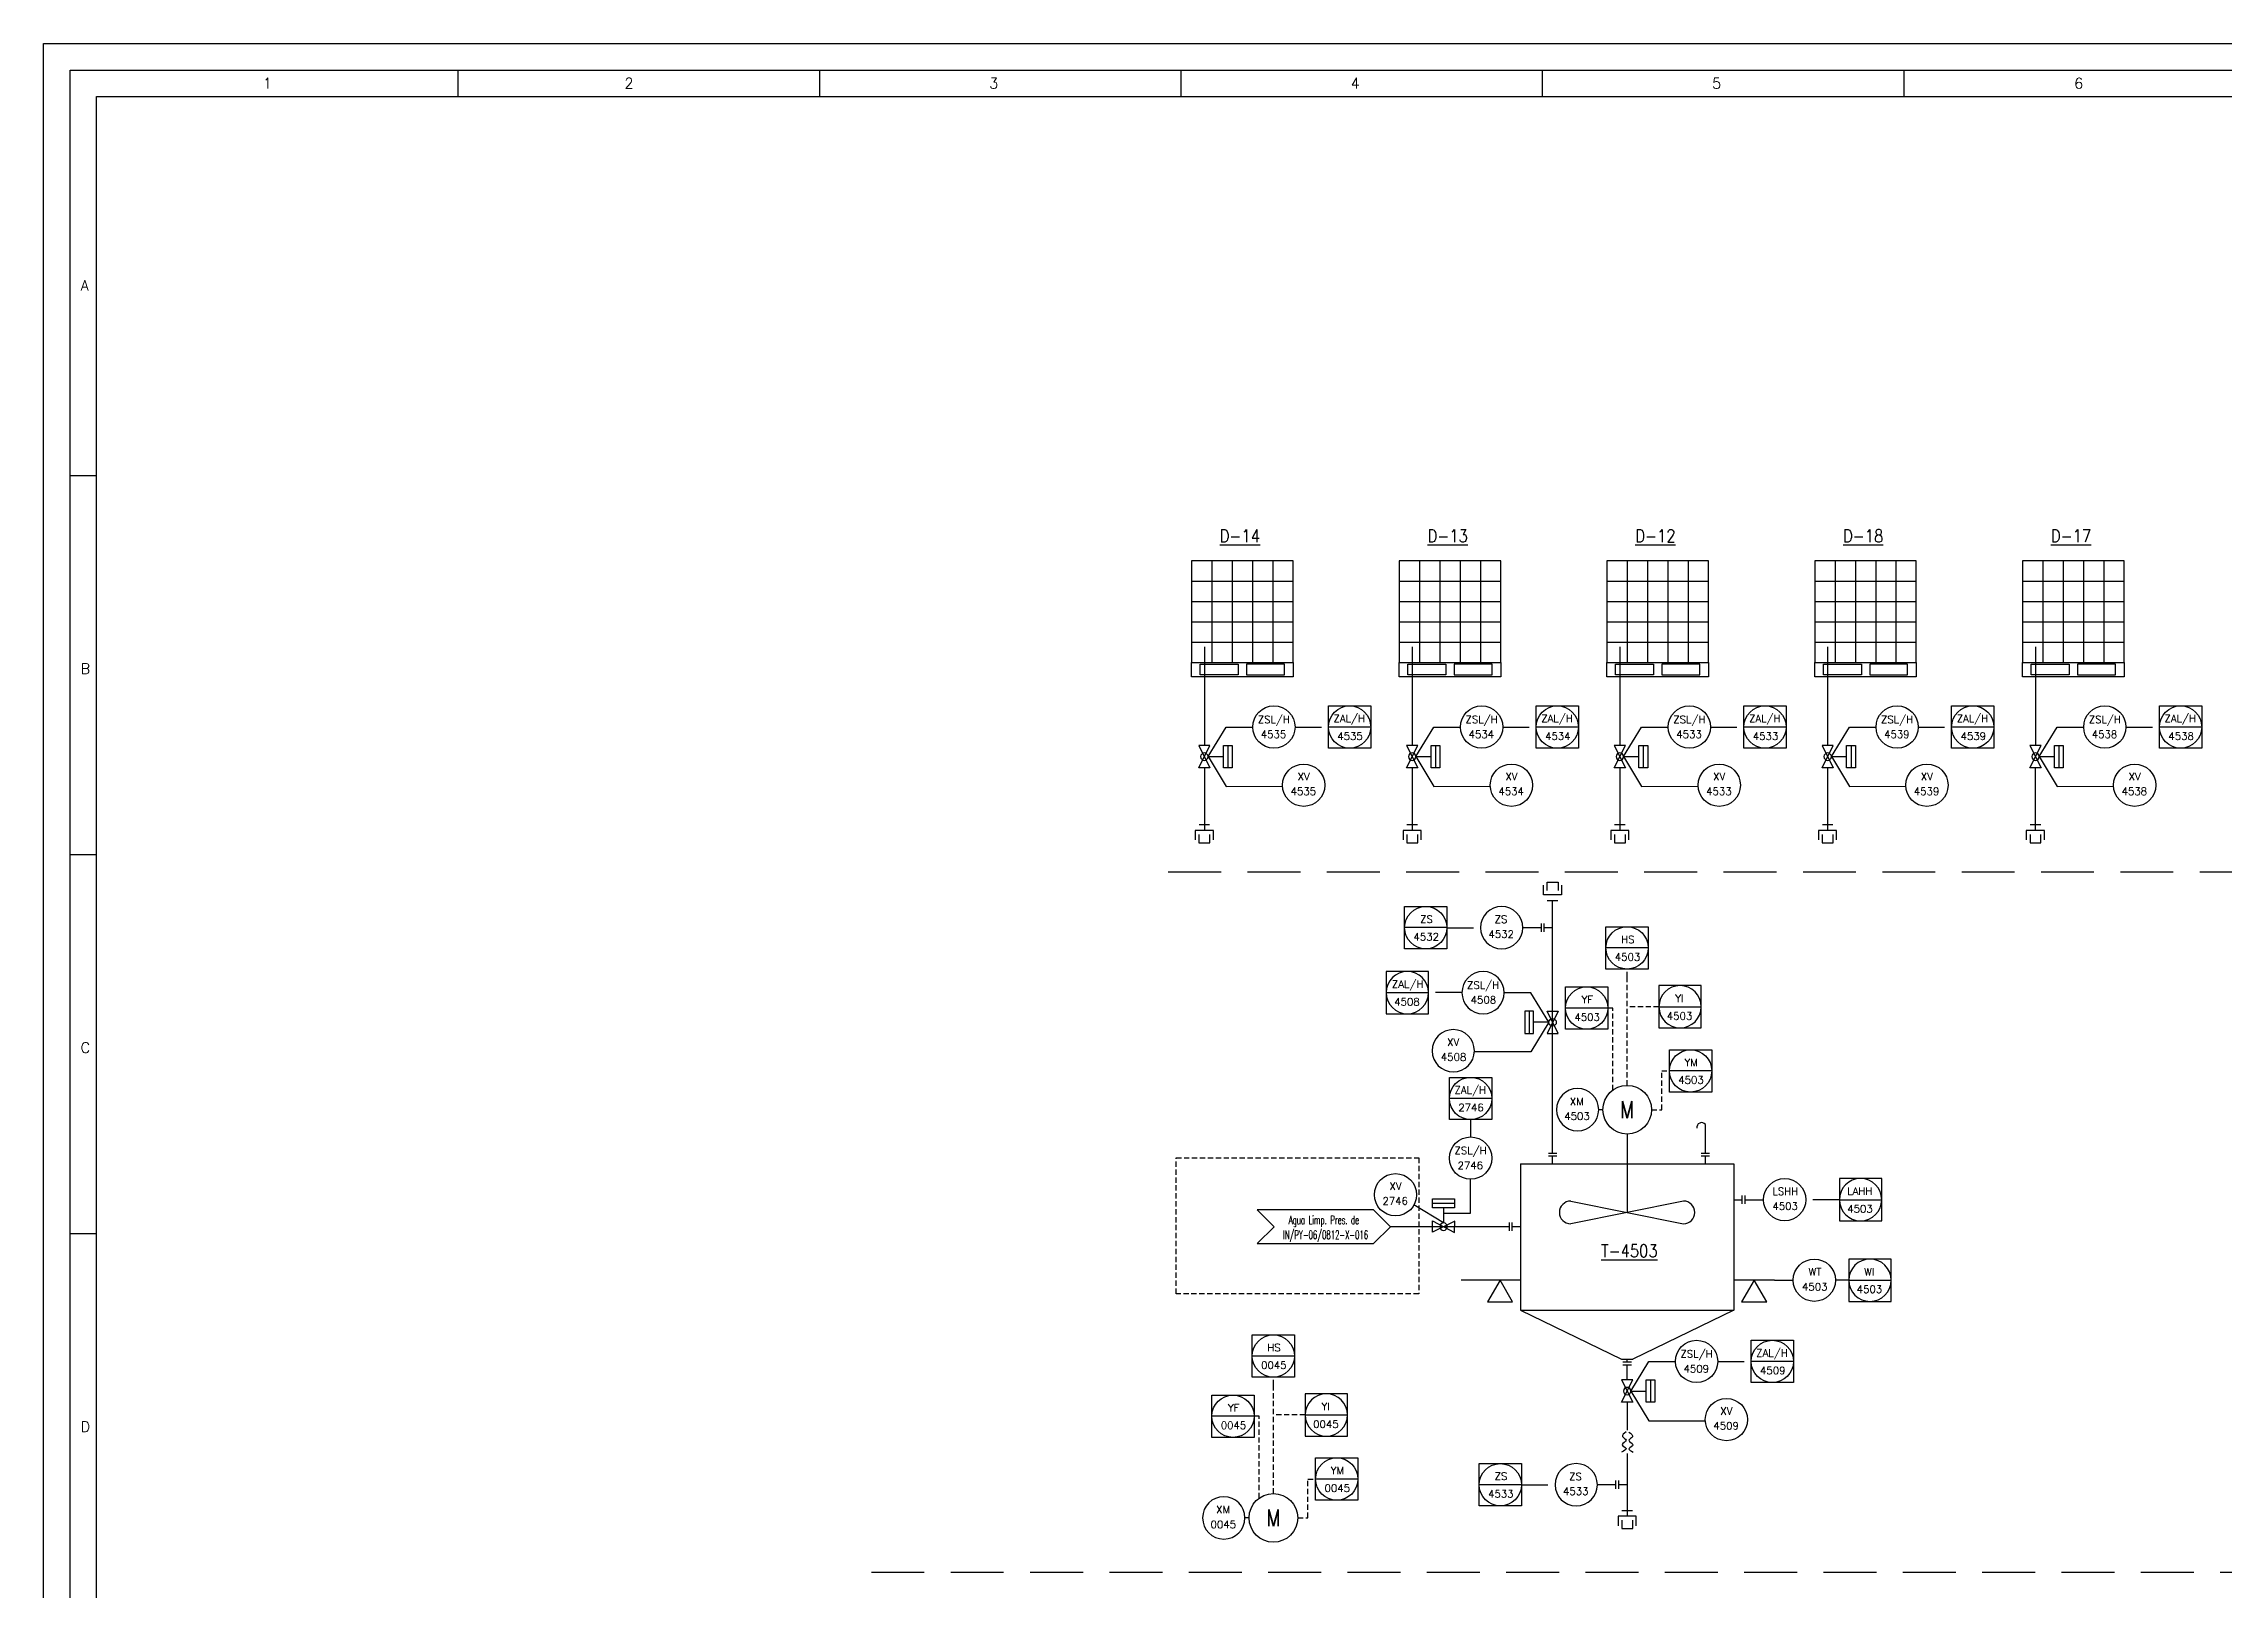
# Model space of a CAD drawing. Header units: millimetres. Extents: x 8 to 428, y 3 to 300.
# Drawn here: x 7.8 to 213.9, y 153.7 to 299.9 of the extents above; entities that cross this region are included whole.
import ezdxf
from ezdxf.enums import TextEntityAlignment as Align

# ---------------------------------------------------------------- set-up
doc = ezdxf.new("R2010")
doc.units = ezdxf.units.MM
doc.linetypes.add('TRAZOS', pattern=[0.75, 0.5, -0.25])
for name, color, linetype in [('CAJETIN', 1, 'Continuous'), ('EQUIPOS', 5, 'Continuous'), ('EQUIPOS 02', 1, 'Continuous'), ('FORMATO', 7, 'Continuous'), ('INSTRUMENTOS', 1, 'Continuous'), ('TEX', 7, 'Continuous'), ('TUBERIA', 5, 'Continuous'), ('VALVULAS Y ACCESORIOS', 1, 'Continuous')]:
    doc.layers.add(name, color=color, linetype=linetype)
doc.layers.add('TUBERÍA2', color=1, linetype='TRAZOS', true_color=0xff0000)
doc.styles.add('PY', font='ROMANS.shx')
doc.styles.add('PY1', font='ROMANS.shx', dxfattribs={"width": 0.8})
doc.linetypes.add('SEÑAL_MECANICA2', pattern='A,4.411183,["o",PY,S=4.130212,R=360,X=0,Y=-1.374288],0.588817,-0.374158,["",PY,S=2,R=360,X=0,Y=-0.688262],-2.183682', length=7.55784)

# ---------------------------------------------------------------- blocks, each defined once
blk = doc.blocks.new('SEÑAL CIR')
at = {"color": 1}
blk.add_circle((0, 5.7), 5.7, dxfattribs=at)
at = {"layer": 'INSTRUMENTOS', "linetype": 'Continuous', "style": 'PY', "flags": 4}
for p in [(0.18, 6.94), (0.13, 2.95)]:
    blk.add_attdef('---', text='', height=2, dxfattribs=at).set_placement(p, align=Align.CENTER)
blk = doc.blocks.new('SEÑAL CIRCU MARCO')
at = {"color": 1, "linetype": 'Continuous', "ltscale": 0.5}
blk.add_line((5.7, 5.7), (-5.7, 5.7), dxfattribs=at)
at = {"color": 1, "flags": 128}
blk.add_lwpolyline([(5.7, 0), (-5.7, 0), (-5.7, 11.4), (5.7, 11.4)], close=True, dxfattribs=at)
at = {"color": 1}
blk.add_circle((0, 5.7), 5.7, dxfattribs=at)
at = {"style": 'PY'}
for tag, p in [('XXX', (0.18, 7.98)), ('YYY', (0.13, 3.24))]:
    blk.add_attdef(tag, text='', height=2, dxfattribs=at).set_placement(p, align=Align.MIDDLE)
blk = doc.blocks.new('VALV GLOB-V')
at = {"layer": 'INSTRUMENTOS', "color": 1, "flags": 128}
blk.add_lwpolyline([(5.7, -1.43), (5.7, 1.43), (0, -1.43), (0, 1.43)], close=True, dxfattribs=at)
at = {"layer": 'INSTRUMENTOS', "color": 1}
blk.add_circle((2.85, 0), 0.95, dxfattribs=at)
at = {"layer": 'INSTRUMENTOS', "color": 7, "linetype": 'SEÑAL_MECANICA2', "style": 'PY'}
blk.add_attdef('REF.', text='', height=2, dxfattribs=at).set_placement((3, -3.37), align=Align.MIDDLE)
blk = doc.blocks.new('BANDERA DE FLUJO')
at = {"layer": 'TEX', "color": 1, "ltscale": 0.1, "flags": 128}
blk.add_lwpolyline([(-4, 4), (-31.46, 4), (-27.46, 0), (-31.46, -4), (-4, -4), (0, 0)], close=True, dxfattribs=at)
at = {"layer": 'TEX', "style": 'PY1', "width": 0.8}
for tag, p in [('ETIQUETA-LINEA-1', (-15.73, 0.61)), ('ETIQUETA-LINEA-2', (-15.73, -2.91))]:
    blk.add_attdef(tag, text='', height=2, dxfattribs=at).set_placement(p, align=Align.CENTER)
blk = doc.blocks.new('MARCO-A1')
at = {"layer": 'FORMATO', "color": 5}
for p, q in [((78.42, 589), (78.42, 584)), ((146.83, 589), (146.83, 584)), ((215.25, 589), (215.25, 584)), ((283.67, 589), (283.67, 584)), ((352.08, 589), (352.08, 584)), ((5, 512.25), (10, 512.25)), ((5, 440.5), (10, 440.5)), ((5, 368.75), (10, 368.75))]:
    blk.add_line(p, q, dxfattribs=at)
at = {"layer": 'FORMATO', "color": 1}
blk.add_lwpolyline([(0, 594), (841, 594), (841, 0), (0, 0)], close=True, dxfattribs=at)
at = {"layer": 'FORMATO', "color": 5}
blk.add_lwpolyline([(5, 589), (836, 589), (836, 5), (5, 5)], close=True, dxfattribs=at)
at = {"layer": 'FORMATO', "color": 8, "linetype": 'Continuous'}
blk.add_lwpolyline([(10, 584), (831, 584), (831, 10), (10, 10)], close=True, dxfattribs=at)
at = {"layer": 'FORMATO', "color": 1, "style": 'PY'}
for s, p in [('1', (41.52, 585.5)), ('2', (109.93, 585.5)), ('3', (178.99, 585.5)), ('4', (247.4, 585.5)), ('5', (315.82, 585.5)), ('6', (384.34, 585.5)), ('A', (7, 547.25)), ('B', (7, 474.67)), ('C', (7, 402.92)), ('D', (7, 331.17))]:
    blk.add_text(s, height=2, dxfattribs=at).set_placement(p)

msp = doc.modelspace()

# ---------------------------------------------------------------- linework, layer by layer
for p, q in [((118.23, 251.02), (118.23, 241.42)), ((120.15, 251.02), (120.15, 241.42)), ((122.07, 251.02), (122.07, 241.42)), ((123.99, 251.02), (123.99, 241.42)), ((137.86, 251.02), (137.86, 241.42)), ((139.78, 251.02), (139.78, 241.42)), ((141.7, 251.02), (141.7, 241.42)), ((143.62, 251.02), (143.62, 241.42)), ((157.5, 251.02), (157.5, 241.42)), ((159.42, 251.02), (159.42, 241.42)), ((161.34, 251.02), (161.34, 241.42)), ((163.26, 251.02), (163.26, 241.42)), ((177.14, 251.02), (177.14, 241.42)), ((179.06, 251.02), (179.06, 241.42)), ((180.98, 251.02), (180.98, 241.42)), ((182.9, 251.02), (182.9, 241.42)), ((196.78, 251.02), (196.78, 241.42)), ((198.7, 251.02), (198.7, 241.42)), ((200.62, 251.02), (200.62, 241.42)), ((202.54, 251.02), (202.54, 241.42)), ((116.31, 249.1), (125.91, 249.1)), ((135.94, 249.1), (145.54, 249.1)), ((155.58, 249.1), (165.18, 249.1)), ((175.22, 249.1), (184.82, 249.1)), ((194.86, 249.1), (204.46, 249.1)), ((116.31, 247.18), (125.91, 247.18)), ((135.94, 247.18), (145.54, 247.18)), ((155.58, 247.18), (165.18, 247.18)), ((175.22, 247.18), (184.82, 247.18)), ((194.86, 247.18), (204.46, 247.18)), ((116.31, 245.26), (125.91, 245.26)), ((116.31, 243.34), (125.91, 243.34)), ((135.94, 245.26), (145.54, 245.26)), ((135.94, 243.34), (145.54, 243.34)), ((155.58, 245.26), (165.18, 245.26)), ((155.58, 243.34), (165.18, 243.34)), ((175.22, 245.26), (184.82, 245.26)), ((175.22, 243.34), (184.82, 243.34)), ((194.86, 245.26), (204.46, 245.26)), ((194.86, 243.34), (204.46, 243.34))]:
    msp.add_line(p, q)
at = {"color": 1}
for p, q in [((117.87, 232.51), (119.58, 235.31)), ((119.58, 235.31), (122.09, 235.31)), ((137.51, 232.51), (139.22, 235.31)), ((139.22, 235.31), (141.73, 235.31)), ((157.15, 232.51), (158.85, 235.31)), ((158.85, 235.31), (161.37, 235.31)), ((176.79, 232.51), (178.49, 235.31)), ((178.49, 235.31), (181.01, 235.31)), ((196.43, 232.51), (198.13, 235.31)), ((198.13, 235.31), (200.64, 235.31)), ((119.73, 233.56), (119.73, 231.45)), ((119.73, 233.56), (119.73, 231.45)), ((139.37, 233.56), (139.37, 231.45)), ((139.37, 233.56), (139.37, 231.45)), ((159.01, 233.56), (159.01, 231.45)), ((159.01, 233.56), (159.01, 231.45)), ((178.65, 233.56), (178.65, 231.45)), ((178.65, 233.56), (178.65, 231.45)), ((198.29, 233.56), (198.29, 231.45)), ((198.29, 233.56), (198.29, 231.45)), ((117.87, 232.51), (119.32, 232.51)), ((117.87, 232.51), (119.32, 232.51)), ((117.87, 232.51), (119.58, 229.7)), ((137.51, 232.51), (138.96, 232.51)), ((137.51, 232.51), (138.96, 232.51)), ((137.51, 232.51), (139.22, 229.7)), ((157.15, 232.51), (158.59, 232.51)), ((157.15, 232.51), (158.59, 232.51)), ((157.15, 232.51), (158.85, 229.7)), ((176.79, 232.51), (178.23, 232.51)), ((176.79, 232.51), (178.23, 232.51)), ((176.79, 232.51), (178.49, 229.7)), ((196.43, 232.51), (197.87, 232.51)), ((196.43, 232.51), (197.87, 232.51)), ((196.43, 232.51), (198.13, 229.7)), ((119.58, 229.7), (124.91, 229.71)), ((139.22, 229.7), (144.55, 229.71)), ((158.85, 229.7), (164.19, 229.71)), ((178.49, 229.7), (183.83, 229.71)), ((198.13, 229.7), (203.47, 229.71)), ((117.02, 226.08), (118.02, 226.08)), ((136.66, 226.08), (137.66, 226.08)), ((156.3, 226.08), (157.3, 226.08)), ((175.94, 226.08), (176.94, 226.08)), ((195.58, 226.08), (196.58, 226.08)), ((149.94, 218.9), (150.94, 218.9)), ((149.38, 216.34), (147.62, 216.34)), ((148.38, 210.19), (145.87, 210.19)), ((148.23, 208.44), (148.23, 206.34)), ((148.23, 208.44), (148.23, 206.34)), ((150.09, 207.39), (148.38, 210.19)), ((150.09, 207.39), (148.38, 204.59)), ((150.09, 207.39), (148.64, 207.39)), ((150.09, 207.39), (148.64, 207.39)), ((148.38, 204.59), (143.05, 204.59)), ((142.69, 189.34), (142.69, 192.55)), ((140.13, 188.42), (137.33, 190.12)), ((139.08, 190.28), (141.18, 190.28)), ((139.08, 190.28), (141.18, 190.28)), ((140.13, 189.86), (140.13, 188.42)), ((168.63, 190.62), (170.38, 190.62)), ((140.14, 189.34), (142.69, 189.34)), ((143.55, 183.01), (141.8, 183.01)), ((147.41, 183.01), (143.55, 183.01)), ((171.42, 183.01), (167.57, 183.01)), ((171.42, 183.01), (173.18, 183.01)), ((157.84, 172.52), (159.54, 175.33)), ((159.54, 175.33), (162.05, 175.33)), ((159.7, 173.58), (159.7, 171.47)), ((159.7, 173.58), (159.7, 171.47)), ((157.84, 172.52), (159.28, 172.52)), ((157.84, 172.52), (159.28, 172.52)), ((157.84, 172.52), (159.54, 169.72)), ((159.54, 169.72), (164.87, 169.72)), ((156.42, 163.67), (154.67, 163.67)), ((156.98, 161.25), (157.99, 161.25))]:
    msp.add_line(p, q, dxfattribs=at)
at = {"color": 1, "linetype": 'TRAZOS'}
for p, q in [((157.49, 211.67), (157.49, 212.43)), ((157.49, 201.43), (157.49, 211.67)), ((160.49, 208.86), (157.49, 208.86)), ((124.05, 173.08), (124.05, 173.84)), ((124.05, 162.84), (124.05, 173.08)), ((127.05, 170.27), (124.05, 170.27))]:
    msp.add_line(p, q, dxfattribs=at)
at = {"color": 5}
msp.add_line((146.35, 188.07), (135.11, 188.07), dxfattribs=at)
for points in [[(116.31, 241.42), (125.91, 241.42), (125.91, 251.02), (116.31, 251.02)], [(135.94, 241.42), (145.54, 241.42), (145.54, 251.02), (135.94, 251.02)], [(155.58, 241.42), (165.18, 241.42), (165.18, 251.02), (155.58, 251.02)], [(175.22, 241.42), (184.82, 241.42), (184.82, 251.02), (175.22, 251.02)], [(194.86, 241.42), (204.46, 241.42), (204.46, 251.02), (194.86, 251.02)], [(116.31, 241.42), (125.91, 241.42), (125.91, 240.07), (116.31, 240.07)], [(117.12, 241.25), (120.71, 241.25), (120.71, 240.25), (117.12, 240.25)], [(125.09, 241.25), (121.5, 241.25), (121.5, 240.25), (125.09, 240.25)], [(135.94, 241.42), (145.54, 241.42), (145.54, 240.07), (135.94, 240.07)], [(136.76, 241.25), (140.35, 241.25), (140.35, 240.25), (136.76, 240.25)], [(144.73, 241.25), (141.14, 241.25), (141.14, 240.25), (144.73, 240.25)], [(155.58, 241.42), (165.18, 241.42), (165.18, 240.07), (155.58, 240.07)], [(156.4, 241.25), (159.99, 241.25), (159.99, 240.25), (156.4, 240.25)], [(164.37, 241.25), (160.78, 241.25), (160.78, 240.25), (164.37, 240.25)], [(175.22, 241.42), (184.82, 241.42), (184.82, 240.07), (175.22, 240.07)], [(176.04, 241.25), (179.63, 241.25), (179.63, 240.25), (176.04, 240.25)], [(184, 241.25), (180.42, 241.25), (180.42, 240.25), (184, 240.25)], [(194.86, 241.42), (204.46, 241.42), (204.46, 240.07), (194.86, 240.07)], [(195.68, 241.25), (199.27, 241.25), (199.27, 240.25), (195.68, 240.25)], [(203.64, 241.25), (200.05, 241.25), (200.05, 240.25), (203.64, 240.25)]]:
    msp.add_lwpolyline(points, close=True)
at = {"color": 1}
for points in [[(117.52, 242.89), (117.52, 233.56)], [(137.16, 242.89), (137.16, 233.56)], [(156.8, 242.89), (156.8, 233.56)], [(176.44, 242.89), (176.44, 233.56)], [(196.08, 242.89), (196.08, 233.56)]]:
    msp.add_lwpolyline(points, dxfattribs=at)
for points in [[(119.32, 233.56), (120.15, 233.56), (120.15, 231.45), (119.32, 231.45)], [(119.32, 233.56), (120.15, 233.56), (120.15, 231.45), (119.32, 231.45)], [(138.96, 233.56), (139.79, 233.56), (139.79, 231.45), (138.96, 231.45)], [(138.96, 233.56), (139.79, 233.56), (139.79, 231.45), (138.96, 231.45)], [(158.59, 233.56), (159.43, 233.56), (159.43, 231.45), (158.59, 231.45)], [(158.59, 233.56), (159.43, 233.56), (159.43, 231.45), (158.59, 231.45)], [(178.23, 233.56), (179.07, 233.56), (179.07, 231.45), (178.23, 231.45)], [(178.23, 233.56), (179.07, 233.56), (179.07, 231.45), (178.23, 231.45)], [(197.87, 233.56), (198.71, 233.56), (198.71, 231.45), (197.87, 231.45)], [(197.87, 233.56), (198.71, 233.56), (198.71, 231.45), (197.87, 231.45)], [(148.64, 208.44), (147.81, 208.44), (147.81, 206.34), (148.64, 206.34)], [(148.64, 208.44), (147.81, 208.44), (147.81, 206.34), (148.64, 206.34)], [(139.08, 189.86), (139.08, 190.69), (141.18, 190.69), (141.18, 189.86)], [(139.08, 189.86), (139.08, 190.69), (141.18, 190.69), (141.18, 189.86)], [(146.66, 180.96), (145.48, 183.01), (144.29, 180.95)], [(170.68, 180.96), (169.5, 183.01), (168.31, 180.95)], [(159.28, 173.58), (160.11, 173.58), (160.11, 171.47), (159.28, 171.47)], [(159.28, 173.58), (160.11, 173.58), (160.11, 171.47), (159.28, 171.47)]]:
    msp.add_lwpolyline(points, close=True, dxfattribs=at)
at = {"color": 1, "flags": 128}
for points in [[(117.52, 231.46), (117.52, 225.53)], [(137.16, 231.46), (137.16, 225.53)], [(156.8, 231.46), (156.8, 225.53)], [(176.44, 231.46), (176.44, 225.53)], [(196.07, 231.46), (196.07, 225.53)], [(118.37, 224.63), (118.37, 225.53), (116.66, 225.53), (116.66, 224.63)], [(138.01, 224.63), (138.01, 225.53), (136.3, 225.53), (136.3, 224.63)], [(157.65, 224.63), (157.65, 225.53), (155.94, 225.53), (155.94, 224.63)], [(177.29, 224.63), (177.29, 225.53), (175.58, 225.53), (175.58, 224.63)], [(196.93, 224.63), (196.93, 225.53), (195.22, 225.53), (195.22, 224.63)], [(151.29, 220.35), (151.29, 219.45), (149.58, 219.45), (149.58, 220.35)], [(150.44, 195.03), (150.44, 218.9)], [(157.48, 166.63), (157.48, 160.7)], [(158.34, 159.8), (158.34, 160.7), (156.63, 160.7), (156.63, 159.8)]]:
    msp.add_lwpolyline(points, dxfattribs=at)
at = {"color": 251, "linetype": 'TRAZOS', "ltscale": 10, "true_color": 0x636466}
for points in [[(114.11, 221.61), (300.6, 221.61)], [(86.05, 155.42), (300.33, 155.42)]]:
    msp.add_lwpolyline(points, dxfattribs=at)
at = {"color": 1, "linetype": 'TRAZOS'}
for points in [[(156.13, 200.99), (156.13, 208.74), (155.66, 208.74)], [(159.79, 199.13), (160.75, 199.13), (160.75, 202.8), (161.48, 202.8)], [(155.18, 199.13), (154.8, 199.13)], [(122.69, 162.4), (122.69, 170.15), (122.23, 170.15)], [(126.35, 160.54), (127.31, 160.54), (127.31, 164.21), (128.04, 164.21)], [(121.74, 160.54), (121.36, 160.54)]]:
    msp.add_lwpolyline(points, dxfattribs=at)
at = {"color": 4}
for points in [[(157.38, 168.67), (157.05, 168.22), (157.38, 167.88), (157.01, 167.47), (157.38, 167.1), (156.96, 166.76)], [(157.66, 168.65), (157.99, 168.2), (157.66, 167.87), (158.03, 167.45), (157.66, 167.08), (158.07, 166.75)]]:
    msp.add_spline(points, degree=3, dxfattribs=at)
at = {"layer": 'CAJETIN', "color": 1, "linetype": 'TRAZOS', "ltscale": 5}
for p, q in [((126.09, 235.31), (129.25, 235.31)), ((145.73, 235.31), (148.89, 235.31)), ((165.37, 235.31), (168.52, 235.31)), ((185, 235.31), (188.16, 235.31)), ((204.64, 235.31), (207.8, 235.31)), ((140.46, 216.34), (143.62, 216.34)), ((141.87, 210.2), (138.71, 210.2)), ((142.69, 198.19), (142.69, 196.55)), ((177.55, 190.62), (174.38, 190.62)), ((178.44, 183.01), (177.18, 183.01)), ((166.05, 175.33), (169.21, 175.33)), ((147.5, 163.67), (150.67, 163.67))]:
    msp.add_line(p, q, dxfattribs=at)
at = {"layer": 'EQUIPOS', "color": 1}
for p, q in [((164.88, 195.03), (164.88, 197.73)), ((164.88, 195.03), (164.88, 197.28)), ((147.41, 194), (167.57, 194)), ((147.41, 194), (147.41, 180.18)), ((150.04, 195.03), (150.84, 195.03)), ((150.04, 194.76), (150.84, 194.76)), ((150.44, 193.97), (150.44, 194.76)), ((164.48, 195.03), (165.28, 195.03)), ((164.48, 194.76), (165.28, 194.76)), ((164.88, 193.97), (164.88, 194.76)), ((167.57, 194), (167.57, 180.18)), ((147.41, 180.18), (167.57, 180.18)), ((147.41, 180.18), (156.96, 175.53)), ((167.57, 180.18), (158.01, 175.53)), ((156.96, 175.53), (158.01, 175.53))]:
    msp.add_line(p, q, dxfattribs=at)
msp.add_arc((164.52, 197.46), 0.448, 34.74, 191.7165, dxfattribs=at)
at = {"layer": 'INSTRUMENTOS', "color": 1, "ltscale": 0.1, "flags": 128}
for points in [[(117.01, 225.14), (117.01, 224.36), (118.05, 224.36), (118.05, 225.14)], [(136.65, 225.14), (136.65, 224.36), (137.69, 224.36), (137.69, 225.14)], [(156.29, 225.14), (156.29, 224.36), (157.33, 224.36), (157.33, 225.14)], [(175.93, 225.14), (175.93, 224.36), (176.96, 224.36), (176.96, 225.14)], [(195.57, 225.14), (195.57, 224.36), (196.6, 224.36), (196.6, 225.14)], [(149.93, 219.85), (149.93, 220.63), (150.96, 220.63), (150.96, 219.85)], [(156.97, 160.31), (156.97, 159.53), (158.01, 159.53), (158.01, 160.31)]]:
    msp.add_lwpolyline(points, dxfattribs=at)
at = {"layer": 'TUBERIA', "linetype": 'Continuous'}
for p, q in [((150.44, 216.34), (149.64, 216.34)), ((167.57, 190.62), (168.36, 190.62)), ((147.41, 188.07), (146.61, 188.07)), ((157.48, 163.67), (156.69, 163.67))]:
    msp.add_line(p, q, dxfattribs=at)
at = {"layer": 'TUBERIA', "color": 1, "linetype": 'Continuous', "ltscale": 5}
for p, q in [((157.49, 196.83), (157.49, 189.42)), ((162.82, 190.48), (152.15, 188.35)), ((152.15, 190.48), (162.82, 188.35))]:
    msp.add_line(p, q, dxfattribs=at)
at = {"layer": 'TUBERIA', "color": 5, "linetype": 'Continuous'}
for p, q in [((157.49, 175.26), (157.49, 175.53)), ((157.49, 173.58), (157.49, 174.99)), ((157.49, 171.47), (157.49, 168.82))]:
    msp.add_line(p, q, dxfattribs=at)
at = {"layer": 'TUBERIA', "color": 1, "linetype": 'Continuous', "ltscale": 5}
for centre in [(157.49, 199.13), (124.05, 160.54)]:
    msp.add_circle(centre, 2.3, dxfattribs=at)
for centre, start, end in [((152.15, 189.42), 90, 270), ((162.82, 189.42), 270, 90)]:
    msp.add_arc(centre, 1.07, start, end, dxfattribs=at)
at = {"layer": 'TUBERÍA2', "color": 2}
msp.add_lwpolyline([(114.85, 194.57), (137.79, 194.57), (137.79, 181.73), (114.85, 181.73)], close=True, dxfattribs=at)
at = {"layer": 'VALVULAS Y ACCESORIOS', "ltscale": 0.1}
for p, q in [((149.38, 215.94), (149.38, 216.74)), ((149.64, 215.94), (149.64, 216.74)), ((168.36, 190.22), (168.36, 191.02)), ((168.63, 190.22), (168.63, 191.02)), ((146.35, 187.67), (146.35, 188.47)), ((146.61, 187.67), (146.61, 188.47)), ((157.89, 175.26), (157.09, 175.26)), ((157.89, 174.99), (157.09, 174.99)), ((156.42, 163.27), (156.42, 164.07)), ((156.69, 163.27), (156.69, 164.07))]:
    msp.add_line(p, q, dxfattribs=at)

# ---------------------------------------------------------------- block references
at = {"xscale": 0.499409123998651, "yscale": 0.499409123998651, "zscale": 0.499409123998651}
msp.add_blockref('MARCO-A1', (7.8, 3.27), dxfattribs=at)
at = {"color": 1, "linetype": 'Continuous'}
ref = msp.add_blockref('SEÑAL CIR', (124.09, 233.31), dxfattribs=dict(at, xscale=0.350840000000062, yscale=0.350840000000062, zscale=0.350840000000062))
ref.add_attrib('---', 'ZSL/H', dxfattribs={"layer": 'INSTRUMENTOS', "color": 7, "linetype": 'Continuous', "height": 0.702, "style": 'PY'}).set_placement((124.09, 235.67), align=Align.CENTER)
ref.add_attrib('---', '4535', dxfattribs={"layer": 'INSTRUMENTOS', "color": 7, "linetype": 'Continuous', "height": 0.702, "style": 'PY'}).set_placement((124.06, 234.27), align=Align.CENTER)
at = {"color": 1}
ref = msp.add_blockref('SEÑAL CIRCU MARCO', (131.25, 233.31), dxfattribs=dict(at, xscale=0.350840000000062, yscale=0.350840000000062, zscale=0.350840000000062))
ref.add_attrib('XXX', 'ZAL/H', dxfattribs={"color": 7, "height": 0.702, "style": 'PY'}).set_placement((131.22, 236.07), align=Align.MIDDLE)
ref.add_attrib('YYY', '4535', dxfattribs={"color": 7, "height": 0.702, "style": 'PY'}).set_placement((131.29, 234.45), align=Align.MIDDLE)
at = {"color": 1, "linetype": 'Continuous'}
ref = msp.add_blockref('SEÑAL CIR', (143.73, 233.31), dxfattribs=dict(at, xscale=0.350840000000062, yscale=0.350840000000062, zscale=0.350840000000062))
ref.add_attrib('---', 'ZSL/H', dxfattribs={"layer": 'INSTRUMENTOS', "color": 7, "linetype": 'Continuous', "height": 0.702, "style": 'PY'}).set_placement((143.73, 235.67), align=Align.CENTER)
ref.add_attrib('---', '4534', dxfattribs={"layer": 'INSTRUMENTOS', "color": 7, "linetype": 'Continuous', "height": 0.702, "style": 'PY'}).set_placement((143.7, 234.27), align=Align.CENTER)
at = {"color": 1}
ref = msp.add_blockref('SEÑAL CIRCU MARCO', (150.88, 233.31), dxfattribs=dict(at, xscale=0.350840000000062, yscale=0.350840000000062, zscale=0.350840000000062))
ref.add_attrib('XXX', 'ZAL/H', dxfattribs={"color": 7, "height": 0.702, "style": 'PY'}).set_placement((150.86, 236.07), align=Align.MIDDLE)
ref.add_attrib('YYY', '4534', dxfattribs={"color": 7, "height": 0.702, "style": 'PY'}).set_placement((150.93, 234.45), align=Align.MIDDLE)
at = {"color": 1, "linetype": 'Continuous'}
ref = msp.add_blockref('SEÑAL CIR', (163.37, 233.31), dxfattribs=dict(at, xscale=0.350840000000062, yscale=0.350840000000062, zscale=0.350840000000062))
ref.add_attrib('---', 'ZSL/H', dxfattribs={"layer": 'INSTRUMENTOS', "color": 7, "linetype": 'Continuous', "height": 0.702, "style": 'PY'}).set_placement((163.37, 235.67), align=Align.CENTER)
ref.add_attrib('---', '4533', dxfattribs={"layer": 'INSTRUMENTOS', "color": 7, "linetype": 'Continuous', "height": 0.702, "style": 'PY'}).set_placement((163.34, 234.27), align=Align.CENTER)
at = {"color": 1}
ref = msp.add_blockref('SEÑAL CIRCU MARCO', (170.52, 233.31), dxfattribs=dict(at, xscale=0.350840000000062, yscale=0.350840000000062, zscale=0.350840000000062))
ref.add_attrib('XXX', 'ZAL/H', dxfattribs={"color": 7, "height": 0.702, "style": 'PY'}).set_placement((170.5, 236.07), align=Align.MIDDLE)
ref.add_attrib('YYY', '4533', dxfattribs={"color": 7, "height": 0.702, "style": 'PY'}).set_placement((170.57, 234.45), align=Align.MIDDLE)
at = {"color": 1, "linetype": 'Continuous'}
ref = msp.add_blockref('SEÑAL CIR', (183.01, 233.31), dxfattribs=dict(at, xscale=0.350840000000062, yscale=0.350840000000062, zscale=0.350840000000062))
ref.add_attrib('---', 'ZSL/H', dxfattribs={"layer": 'INSTRUMENTOS', "color": 7, "linetype": 'Continuous', "height": 0.702, "style": 'PY'}).set_placement((183, 235.67), align=Align.CENTER)
ref.add_attrib('---', '4539', dxfattribs={"layer": 'INSTRUMENTOS', "color": 7, "linetype": 'Continuous', "height": 0.702, "style": 'PY'}).set_placement((182.98, 234.27), align=Align.CENTER)
at = {"color": 1}
ref = msp.add_blockref('SEÑAL CIRCU MARCO', (190.16, 233.31), dxfattribs=dict(at, xscale=0.350840000000062, yscale=0.350840000000062, zscale=0.350840000000062))
ref.add_attrib('XXX', 'ZAL/H', dxfattribs={"color": 7, "height": 0.702, "style": 'PY'}).set_placement((190.13, 236.07), align=Align.MIDDLE)
ref.add_attrib('YYY', '4539', dxfattribs={"color": 7, "height": 0.702, "style": 'PY'}).set_placement((190.21, 234.45), align=Align.MIDDLE)
at = {"color": 1, "linetype": 'Continuous'}
ref = msp.add_blockref('SEÑAL CIR', (202.64, 233.31), dxfattribs=dict(at, xscale=0.350840000000062, yscale=0.350840000000062, zscale=0.350840000000062))
ref.add_attrib('---', 'ZSL/H', dxfattribs={"layer": 'INSTRUMENTOS', "color": 7, "linetype": 'Continuous', "height": 0.702, "style": 'PY'}).set_placement((202.64, 235.67), align=Align.CENTER)
ref.add_attrib('---', '4538', dxfattribs={"layer": 'INSTRUMENTOS', "color": 7, "linetype": 'Continuous', "height": 0.702, "style": 'PY'}).set_placement((202.61, 234.27), align=Align.CENTER)
at = {"color": 1}
ref = msp.add_blockref('SEÑAL CIRCU MARCO', (209.8, 233.31), dxfattribs=dict(at, xscale=0.350840000000062, yscale=0.350840000000062, zscale=0.350840000000062))
ref.add_attrib('XXX', 'ZAL/H', dxfattribs={"color": 7, "height": 0.702, "style": 'PY'}).set_placement((209.77, 236.07), align=Align.MIDDLE)
ref.add_attrib('YYY', '4538', dxfattribs={"color": 7, "height": 0.702, "style": 'PY'}).set_placement((209.85, 234.45), align=Align.MIDDLE)
at = {"linetype": 'Continuous', "yscale": 0.3693052631579121}
for p, xscale, zscale, rotation in [((117.52, 233.56), -0.3693052631579121, 0.369305263157877, 89.99999999999993), ((137.16, 233.56), -0.3693052631579121, 0.369305263157877, 89.99999999999993), ((156.8, 233.56), -0.3693052631579121, 0.369305263157877, 89.99999999999993), ((176.44, 233.56), -0.3693052631579121, 0.369305263157877, 89.99999999999993), ((196.08, 233.56), -0.3693052631579121, 0.369305263157877, 89.99999999999993), ((150.44, 208.44), 0.3693052631579121, 0.3693052631579121, 270), ((141.19, 188.05), -0.369305263157917, 0.369305263157877, 358.9468543205395), ((157.49, 173.58), -0.3693052631579121, 0.369305263157877, 89.99999999999993)]:
    msp.add_blockref('VALV GLOB-V', p, dxfattribs=dict(at, xscale=xscale, zscale=zscale, rotation=rotation))
at = {"color": 1, "linetype": 'Continuous'}
ref = msp.add_blockref('SEÑAL CIR', (126.91, 227.81), dxfattribs=dict(at, xscale=0.350840000000062, yscale=0.350840000000062, zscale=0.350840000000062))
ref.add_attrib('---', 'XV', dxfattribs={"layer": 'INSTRUMENTOS', "color": 7, "linetype": 'Continuous', "height": 0.702, "style": 'PY'}).set_placement((126.91, 230.28), align=Align.CENTER)
ref.add_attrib('---', '4535', dxfattribs={"layer": 'INSTRUMENTOS', "color": 7, "linetype": 'Continuous', "height": 0.702, "style": 'PY'}).set_placement((126.88, 228.88), align=Align.CENTER)
ref = msp.add_blockref('SEÑAL CIR', (146.55, 227.81), dxfattribs=dict(at, xscale=0.350840000000062, yscale=0.350840000000062, zscale=0.350840000000062))
ref.add_attrib('---', 'XV', dxfattribs={"layer": 'INSTRUMENTOS', "color": 7, "linetype": 'Continuous', "height": 0.702, "style": 'PY'}).set_placement((146.55, 230.28), align=Align.CENTER)
ref.add_attrib('---', '4534', dxfattribs={"layer": 'INSTRUMENTOS', "color": 7, "linetype": 'Continuous', "height": 0.702, "style": 'PY'}).set_placement((146.52, 228.88), align=Align.CENTER)
ref = msp.add_blockref('SEÑAL CIR', (166.19, 227.81), dxfattribs=dict(at, xscale=0.350840000000062, yscale=0.350840000000062, zscale=0.350840000000062))
ref.add_attrib('---', 'XV', dxfattribs={"layer": 'INSTRUMENTOS', "color": 7, "linetype": 'Continuous', "height": 0.702, "style": 'PY'}).set_placement((166.19, 230.28), align=Align.CENTER)
ref.add_attrib('---', '4533', dxfattribs={"layer": 'INSTRUMENTOS', "color": 7, "linetype": 'Continuous', "height": 0.702, "style": 'PY'}).set_placement((166.16, 228.88), align=Align.CENTER)
ref = msp.add_blockref('SEÑAL CIR', (185.82, 227.81), dxfattribs=dict(at, xscale=0.350840000000062, yscale=0.350840000000062, zscale=0.350840000000062))
ref.add_attrib('---', 'XV', dxfattribs={"layer": 'INSTRUMENTOS', "color": 7, "linetype": 'Continuous', "height": 0.702, "style": 'PY'}).set_placement((185.82, 230.28), align=Align.CENTER)
ref.add_attrib('---', '4539', dxfattribs={"layer": 'INSTRUMENTOS', "color": 7, "linetype": 'Continuous', "height": 0.702, "style": 'PY'}).set_placement((185.79, 228.88), align=Align.CENTER)
ref = msp.add_blockref('SEÑAL CIR', (205.46, 227.81), dxfattribs=dict(at, xscale=0.350840000000062, yscale=0.350840000000062, zscale=0.350840000000062))
ref.add_attrib('---', 'XV', dxfattribs={"layer": 'INSTRUMENTOS', "color": 7, "linetype": 'Continuous', "height": 0.702, "style": 'PY'}).set_placement((205.46, 230.28), align=Align.CENTER)
ref.add_attrib('---', '4538', dxfattribs={"layer": 'INSTRUMENTOS', "color": 7, "linetype": 'Continuous', "height": 0.702, "style": 'PY'}).set_placement((205.43, 228.88), align=Align.CENTER)
for p, xscale, yscale, zscale, values in [((138.45, 214.34), 0.3511153654362714, 0.3511153654362714, 0.3511153654362714, {'XXX': 'ZS', 'YYY': '4532'}), ((157.48, 212.43), 0.350840000000062, 0.350840000000062, 0.350840000000062, {'XXX': 'HS', 'YYY': '4503'}), ((153.66, 206.74), 0.3508400000000165, 0.3508400000000165, 0.3508400000000165, {'XXX': 'YF', 'YYY': '4503'}), ((163.48, 200.8), 0.3508400000000165, 0.3508400000000165, 0.3508400000000165, {'XXX': 'YM', 'YYY': '4503'}), ((124.04, 173.84), 0.350840000000062, 0.350840000000062, 0.350840000000062, {'XXX': 'HS', 'YYY': '0045'}), ((120.23, 168.15), 0.3508400000000165, 0.3508400000000165, 0.3508400000000165, {'XXX': 'YF', 'YYY': '0045'}), ((130.04, 162.21), 0.3508400000000165, 0.3508400000000165, 0.3508400000000165, {'XXX': 'YM', 'YYY': '0045'}), ((145.5, 161.67), 0.3511153654362714, 0.3511153654362714, 0.3511153654362714, {'XXX': 'ZS', 'YYY': '4533'})]:
    msp.add_blockref('SEÑAL CIRCU MARCO', p, dxfattribs=dict(xscale=xscale, yscale=yscale, zscale=zscale)).add_auto_attribs(values)
at = {"linetype": 'Continuous'}
ref = msp.add_blockref('SEÑAL CIR', (145.62, 214.34), dxfattribs=dict(at, xscale=-0.3508399999998799, yscale=0.3508399999998801, zscale=0.3508399999998801))
ref.add_attrib('---', 'ZS', dxfattribs={"layer": 'INSTRUMENTOS', "color": 7, "linetype": 'Continuous', "height": 0.702, "style": 'PY'}).set_placement((145.56, 216.78), align=Align.CENTER)
ref.add_attrib('---', '4532', dxfattribs={"layer": 'INSTRUMENTOS', "color": 7, "linetype": 'Continuous', "height": 0.702, "style": 'PY'}).set_placement((145.58, 215.38), align=Align.CENTER)
at = {"color": 1}
ref = msp.add_blockref('SEÑAL CIRCU MARCO', (136.71, 208.2), dxfattribs=dict(at, xscale=-0.350840000000062, yscale=0.350840000000062, zscale=0.350840000000062))
ref.add_attrib('XXX', 'ZAL/H', dxfattribs={"color": 7, "height": 0.702, "style": 'PY'}).set_placement((136.74, 210.95), align=Align.MIDDLE)
ref.add_attrib('YYY', '4508', dxfattribs={"color": 7, "height": 0.702, "style": 'PY'}).set_placement((136.67, 209.33), align=Align.MIDDLE)
at = {"color": 1, "linetype": 'Continuous'}
ref = msp.add_blockref('SEÑAL CIR', (143.87, 208.19), dxfattribs=dict(at, xscale=-0.350840000000062, yscale=0.350840000000062, zscale=0.350840000000062))
ref.add_attrib('---', 'ZSL/H', dxfattribs={"layer": 'INSTRUMENTOS', "color": 7, "linetype": 'Continuous', "height": 0.702, "style": 'PY'}).set_placement((143.87, 210.56), align=Align.CENTER)
ref.add_attrib('---', '4508', dxfattribs={"layer": 'INSTRUMENTOS', "color": 7, "linetype": 'Continuous', "height": 0.702, "style": 'PY'}).set_placement((143.9, 209.16), align=Align.CENTER)
ref = msp.add_blockref('SEÑAL CIRCU MARCO', (162.49, 206.86), dxfattribs=dict(xscale=-0.350840000000062, yscale=0.350840000000062, zscale=0.350840000000062))
ref.add_attrib('XXX', 'YI', dxfattribs={"height": 0.702, "style": 'PY'}).set_placement((162.43, 209.66), align=Align.MIDDLE)
ref.add_attrib('YYY', '4503', dxfattribs={"height": 0.702, "style": 'PY'}).set_placement((162.44, 207.99), align=Align.MIDDLE)
ref = msp.add_blockref('SEÑAL CIR', (141.05, 202.7), dxfattribs=dict(at, xscale=-0.350840000000062, yscale=0.350840000000062, zscale=0.350840000000062))
ref.add_attrib('---', 'XV', dxfattribs={"layer": 'INSTRUMENTOS', "color": 7, "linetype": 'Continuous', "height": 0.702, "style": 'PY'}).set_placement((141.05, 205.16), align=Align.CENTER)
ref.add_attrib('---', '4508', dxfattribs={"layer": 'INSTRUMENTOS', "color": 7, "linetype": 'Continuous', "height": 0.702, "style": 'PY'}).set_placement((141.08, 203.76), align=Align.CENTER)
at = {"color": 1}
ref = msp.add_blockref('SEÑAL CIRCU MARCO', (142.69, 198.19), dxfattribs=dict(at, xscale=0.350840000000062, yscale=0.350840000000062, zscale=0.350840000000062))
ref.add_attrib('XXX', 'ZAL/H', dxfattribs={"color": 7, "height": 0.702, "style": 'PY'}).set_placement((142.66, 200.94), align=Align.MIDDLE)
ref.add_attrib('YYY', '2746', dxfattribs={"color": 7, "height": 0.702, "style": 'PY'}).set_placement((142.73, 199.33), align=Align.MIDDLE)
at = {"linetype": 'Continuous'}
ref = msp.add_blockref('SEÑAL CIR', (152.8, 197.13), dxfattribs=dict(at, xscale=-0.3508400000000165, yscale=0.3508400000000165, zscale=0.3508400000000165))
ref.add_attrib('---', 'XM', dxfattribs={"layer": 'INSTRUMENTOS', "color": 7, "linetype": 'Continuous', "height": 0.702, "style": 'PY'}).set_placement((152.73, 199.56), align=Align.CENTER)
ref.add_attrib('---', '4503', dxfattribs={"layer": 'INSTRUMENTOS', "color": 7, "linetype": 'Continuous', "height": 0.702, "style": 'PY'}).set_placement((152.75, 198.17), align=Align.CENTER)
at = {"color": 1, "linetype": 'Continuous'}
ref = msp.add_blockref('SEÑAL CIR', (142.69, 192.55), dxfattribs=dict(at, xscale=0.350840000000062, yscale=0.350840000000062, zscale=0.350840000000062))
ref.add_attrib('---', 'ZSL/H', dxfattribs={"layer": 'INSTRUMENTOS', "color": 7, "linetype": 'Continuous', "height": 0.702, "style": 'PY'}).set_placement((142.69, 194.91), align=Align.CENTER)
ref.add_attrib('---', '2746', dxfattribs={"layer": 'INSTRUMENTOS', "color": 7, "linetype": 'Continuous', "height": 0.702, "style": 'PY'}).set_placement((142.66, 193.51), align=Align.CENTER)
ref = msp.add_blockref('SEÑAL CIR', (135.59, 189.09), dxfattribs=dict(at, xscale=0.350840000000062, yscale=0.350840000000062, zscale=0.350840000000062))
ref.add_attrib('---', 'XV', dxfattribs={"layer": 'INSTRUMENTOS', "color": 7, "linetype": 'Continuous', "height": 0.702, "style": 'PY'}).set_placement((135.59, 191.55), align=Align.CENTER)
ref.add_attrib('---', '2746', dxfattribs={"layer": 'INSTRUMENTOS', "color": 7, "linetype": 'Continuous', "height": 0.702, "style": 'PY'}).set_placement((135.56, 190.15), align=Align.CENTER)
at = {"linetype": 'Continuous'}
ref = msp.add_blockref('SEÑAL CIR', (172.38, 188.62), dxfattribs=dict(at, xscale=0.3508399999998801, yscale=0.3508399999998801, zscale=0.3508399999998801))
ref.add_attrib('---', 'LSHH', dxfattribs={"layer": 'INSTRUMENTOS', "color": 7, "linetype": 'Continuous', "height": 0.702, "style": 'PY'}).set_placement((172.44, 191.06), align=Align.CENTER)
ref.add_attrib('---', '4503', dxfattribs={"layer": 'INSTRUMENTOS', "color": 7, "linetype": 'Continuous', "height": 0.702, "style": 'PY'}).set_placement((172.42, 189.66), align=Align.CENTER)
ref = msp.add_blockref('SEÑAL CIRCU MARCO', (179.55, 188.62), dxfattribs=dict(xscale=-0.3511153654362715, yscale=0.3511153654362715, zscale=0.3511153654362715))
ref.add_attrib('XXX', 'LAHH', dxfattribs={"height": 0.702, "style": 'PY'}).set_placement((179.48, 191.43), align=Align.MIDDLE)
ref.add_attrib('YYY', '4503', dxfattribs={"height": 0.702, "style": 'PY'}).set_placement((179.5, 189.76), align=Align.MIDDLE)
ref = msp.add_blockref('BANDERA DE FLUJO', (135.11, 188.07), dxfattribs=dict(xscale=0.4, yscale=0.4, zscale=0.4))
ref.add_attrib('ETIQUETA-LINEA-1', 'Agua Limp. Pres. de', dxfattribs={"layer": 'TEX', "height": 0.8, "style": 'PY1', "width": 0.6}).set_placement((128.82, 188.31), align=Align.CENTER)
ref.add_attrib('ETIQUETA-LINEA-2', ' IN/PY-06/0812-X-016', dxfattribs={"layer": 'TEX', "height": 0.8, "style": 'PY1', "width": 0.6}).set_placement((128.82, 186.9), align=Align.CENTER)
ref = msp.add_blockref('SEÑAL CIR', (175.18, 181.01), dxfattribs=dict(at, xscale=0.3508399999998801, yscale=0.3508399999998801, zscale=0.3508399999998801))
ref.add_attrib('---', 'WT', dxfattribs={"layer": 'INSTRUMENTOS', "color": 7, "linetype": 'Continuous', "height": 0.702, "style": 'PY'}).set_placement((175.24, 183.44), align=Align.CENTER)
ref.add_attrib('---', '4503', dxfattribs={"layer": 'INSTRUMENTOS', "color": 7, "linetype": 'Continuous', "height": 0.702, "style": 'PY'}).set_placement((175.22, 182.04), align=Align.CENTER)
ref = msp.add_blockref('SEÑAL CIRCU MARCO', (180.44, 181.01), dxfattribs=dict(xscale=-0.3511153654362715, yscale=0.3511153654362715, zscale=0.3511153654362715))
ref.add_attrib('XXX', 'WI', dxfattribs={"height": 0.702, "style": 'PY'}).set_placement((180.37, 183.81), align=Align.MIDDLE)
ref.add_attrib('YYY', '4503', dxfattribs={"height": 0.702, "style": 'PY'}).set_placement((180.39, 182.15), align=Align.MIDDLE)
at = {"color": 1, "linetype": 'Continuous'}
ref = msp.add_blockref('SEÑAL CIR', (164.05, 173.33), dxfattribs=dict(at, xscale=0.350840000000062, yscale=0.350840000000062, zscale=0.350840000000062))
ref.add_attrib('---', 'ZSL/H', dxfattribs={"layer": 'INSTRUMENTOS', "color": 7, "linetype": 'Continuous', "height": 0.702, "style": 'PY'}).set_placement((164.05, 175.69), align=Align.CENTER)
ref.add_attrib('---', '4509', dxfattribs={"layer": 'INSTRUMENTOS', "color": 7, "linetype": 'Continuous', "height": 0.702, "style": 'PY'}).set_placement((164.02, 174.29), align=Align.CENTER)
at = {"color": 1}
ref = msp.add_blockref('SEÑAL CIRCU MARCO', (171.21, 173.33), dxfattribs=dict(at, xscale=0.350840000000062, yscale=0.350840000000062, zscale=0.350840000000062))
ref.add_attrib('XXX', 'ZAL/H', dxfattribs={"color": 7, "height": 0.702, "style": 'PY'}).set_placement((171.18, 176.08), align=Align.MIDDLE)
ref.add_attrib('YYY', '4509', dxfattribs={"color": 7, "height": 0.702, "style": 'PY'}).set_placement((171.25, 174.47), align=Align.MIDDLE)
ref = msp.add_blockref('SEÑAL CIRCU MARCO', (129.05, 168.27), dxfattribs=dict(xscale=-0.350840000000062, yscale=0.350840000000062, zscale=0.350840000000062))
ref.add_attrib('XXX', 'YI', dxfattribs={"height": 0.702, "style": 'PY'}).set_placement((128.99, 171.07), align=Align.MIDDLE)
ref.add_attrib('YYY', '0045', dxfattribs={"height": 0.702, "style": 'PY'}).set_placement((129.01, 169.4), align=Align.MIDDLE)
at = {"color": 1, "linetype": 'Continuous'}
ref = msp.add_blockref('SEÑAL CIR', (166.87, 167.83), dxfattribs=dict(at, xscale=0.350840000000062, yscale=0.350840000000062, zscale=0.350840000000062))
ref.add_attrib('---', 'XV', dxfattribs={"layer": 'INSTRUMENTOS', "color": 7, "linetype": 'Continuous', "height": 0.702, "style": 'PY'}).set_placement((166.87, 170.29), align=Align.CENTER)
ref.add_attrib('---', '4509', dxfattribs={"layer": 'INSTRUMENTOS', "color": 7, "linetype": 'Continuous', "height": 0.702, "style": 'PY'}).set_placement((166.84, 168.9), align=Align.CENTER)
at = {"linetype": 'Continuous'}
ref = msp.add_blockref('SEÑAL CIR', (152.67, 161.67), dxfattribs=dict(at, xscale=-0.3508399999998799, yscale=0.3508399999998801, zscale=0.3508399999998801))
ref.add_attrib('---', 'ZS', dxfattribs={"layer": 'INSTRUMENTOS', "color": 7, "linetype": 'Continuous', "height": 0.702, "style": 'PY'}).set_placement((152.61, 164.1), align=Align.CENTER)
ref.add_attrib('---', '4533', dxfattribs={"layer": 'INSTRUMENTOS', "color": 7, "linetype": 'Continuous', "height": 0.702, "style": 'PY'}).set_placement((152.63, 162.7), align=Align.CENTER)
ref = msp.add_blockref('SEÑAL CIR', (119.36, 158.54), dxfattribs=dict(at, xscale=-0.3508400000000165, yscale=0.3508400000000165, zscale=0.3508400000000165))
ref.add_attrib('---', 'XM', dxfattribs={"layer": 'INSTRUMENTOS', "color": 7, "linetype": 'Continuous', "height": 0.702, "style": 'PY'}).set_placement((119.3, 160.97), align=Align.CENTER)
ref.add_attrib('---', '0045', dxfattribs={"layer": 'INSTRUMENTOS', "color": 7, "linetype": 'Continuous', "height": 0.702, "style": 'PY'}).set_placement((119.31, 159.57), align=Align.CENTER)

# ---------------------------------------------------------------- texts
at = {"layer": 'EQUIPOS', "color": 6, "linetype": 'Continuous', "style": 'PY', "width": 0.85}
for s, p in [('%%UD-14', (120.88, 252.78)), ('%%UD-13', (140.52, 252.78)), ('%%UD-12', (160.16, 252.78)), ('%%UD-18', (179.8, 252.78)), ('%%UD-17', (199.44, 252.78)), ('%%UT-4503', (157.7, 185.19))]:
    msp.add_text(s, height=1.2, dxfattribs=at).set_placement(p, align=Align.CENTER)
at = {"layer": 'EQUIPOS 02', "color": 7, "linetype": 'Continuous', "style": 'PY1', "width": 0.8}
for p in [(157.49, 199.13), (124.05, 160.54)]:
    msp.add_attdef('M', text='X', height=1.6, dxfattribs=at).set_placement(p, align=Align.MIDDLE_CENTER)

doc.saveas('drawing.dxf')
